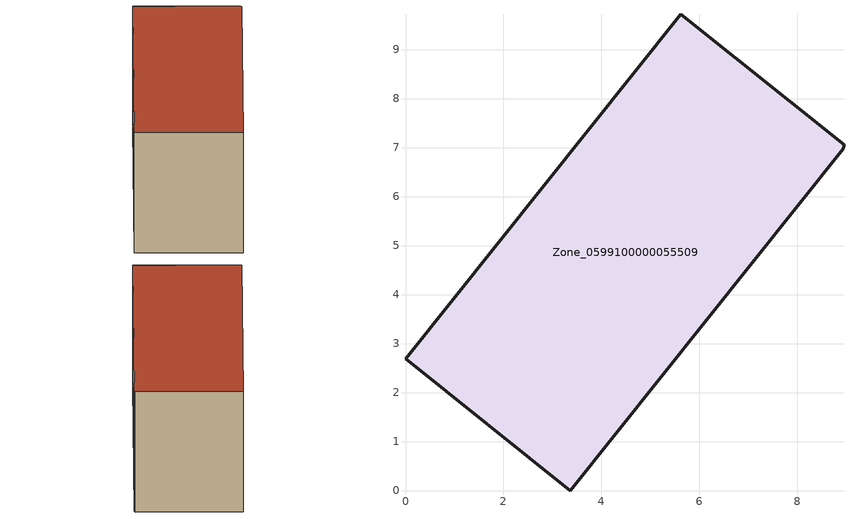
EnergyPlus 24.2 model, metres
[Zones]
Zone_0599100000055509
 floor ground (C_G): 8.95,7.05 8.94,6.97 3.36,0 0,2.69 5.62,9.71 z0.48
 wall outside (C_F): 0,2.69 3.36,0 8.94,6.97 8.95,7.05 5.62,9.71 0,2.69 z0.48:6.17
 roof outside (C_R): 5.62,9.71 0,2.69 3.36,0 8.94,6.97 8.95,7.05 z6.17
[BUILDING]
Pand.0599100000055509: North Axis=0; Terrain=City; Loads Convergence Tolerance Value=0.04; Temperature Convergence Tolerance Value=0.4; Solar Distribution=FullExterior; Maximum Number of Warmup Days=25; Minimum Number of Warmup Days=1
[Site:Location]
Rotterdam.The.Hague.AP_ZH_NLD Design_Conditions: Latitude=51.96; Longitude=4.45; Time Zone=1; Elevation=-4.5
[SITE:GROUNDTEMPERATURE:BUILDINGSURFACE]
18, 18, 18, 18, 18, 18, 18, 18, 18, 18, 18, 18
[MATERIAL] Thermal Absorptance=0.9; Solar Absorptance=0.7; Visible Absorptance=0.7
Name | Roughness | Thickness | Conductivity | Density | Specific Heat
G.TI.1946-1964 | MediumSmooth | 0.15 | 1 | 540 | 1210
F.TI.1946-1964 | Rough | 0.3 | 0.857143 | 1920 | 840
R.TI.1946-1964 | MediumRough | 0.2 | 0.277778 | 1500 | 1000
[CONSTRUCTION]
C_G: G.TI.1946-1964
C_F: F.TI.1946-1964
C_R: R.TI.1946-1964
[ZONE]
Zone_0599100000055509: Type=1; Multiplier=1; Ceiling Height=Autocalculate; Volume=Autocalculate; Floor Area=autocalculate; Part of Total Floor Area=Yes
[ZONEINFILTRATION:DESIGNFLOWRATE]
Infil_Zone_0599100000055509: Zone or ZoneList or Space or SpaceList=Zone_0599100000055509; Schedule=AlwaysOn; Design Flow Rate Calculation Method=Flow/Area; Flow Rate per Floor Area=0.003; Constant Term Coefficient=1; Temperature Term Coefficient=0; Velocity Term Coefficient=0; Velocity Squared Term Coefficient=0
[HVACTEMPLATE:ZONE:IDEALLOADSAIRSYSTEM]
Zone_0599100000055509: Maximum Heating Supply Air Temperature=50; Minimum Cooling Supply Air Temperature=13; Maximum Heating Supply Air Humidity Ratio=0.0156; Minimum Cooling Supply Air Humidity Ratio=0.0077; Heating Limit=NoLimit; Cooling Limit=NoLimit; Dehumidification Control Type=ConstantSensibleHeatRatio; Cooling Sensible Heat Ratio=0.7; Dehumidification Setpoint=60; Humidification Control Type=None; Humidification Setpoint=30; Outdoor Air Method=None; Outdoor Air Flow Rate per Person=0.00944; Outdoor Air Flow Rate per Zone Floor Area=0; Outdoor Air Flow Rate per Zone=0; Demand Controlled Ventilation Type=None; Outdoor Air Economizer Type=NoEconomizer; Heat Recovery Type=None; Sensible Heat Recovery Effectiveness=0.7; Latent Heat Recovery Effectiveness=0.65
[ZONECONTROL:THERMOSTAT]
ThermostatControl_Zone_0599100000055509: Zone or ZoneList=Zone_0599100000055509; Control Type Schedule=DualSetpointControlType; Control 1=Thermostat_Zone_0599100000055509; Temperature Difference Between Cutout And Setpoint=0
[THERMOSTATSETPOINT:DUALSETPOINT]
Thermostat_Zone_0599100000055509: Heating Setpoint Temperature Schedule=HeatingSetpoint_Zone_0599100000055509; Cooling Setpoint Temperature Schedule=CoolingSetpoint_Zone_0599100000055509
[SCHEDULE:COMPACT]
HeatingSetpoint_Zone_0599100000055509: Through: 12/31, For: AllDays, Until: 24:00, 21
CoolingSetpoint_Zone_0599100000055509: Through: 12/31, For: AllDays, Until: 24:00, 24
DualSetpointControlType: Through: 12/31, For: AllDays, Until: 24:00, 4
AlwaysOn: Through: 12/31, For: AllDays, Until: 24:00, 1
